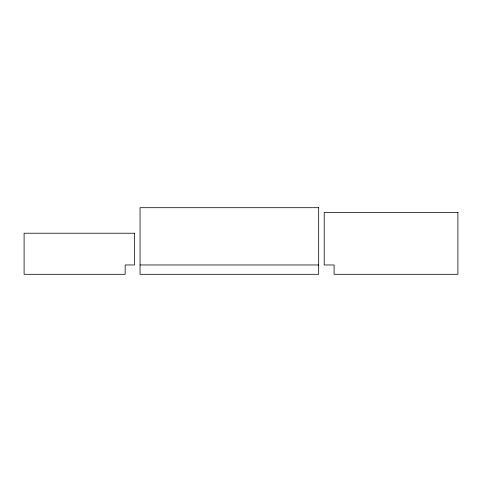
<?xml version="1.0" encoding="UTF-8"?>
<svg xmlns="http://www.w3.org/2000/svg" width="482" height="482" viewBox="0 0 482 482"><rect width="100%" height="100%" fill="white"/><g stroke="black" fill="none" stroke-linecap="round" stroke-linejoin="round"><path stroke-width="0.72" d="M140.051 264.967L318.668 264.967M318.668 207.7L140.051 207.7L140.051 274.3L318.668 274.3L318.668 207.7M457.9 212.363L324.199 212.363L324.199 264.967L334.092 264.967L334.092 274.3L457.9 274.3L457.9 212.363M134.454 233.222L24.1 233.222L24.1 274.3L125.163 274.3L125.163 264.967L134.454 264.967L134.454 233.222"/></g></svg>
